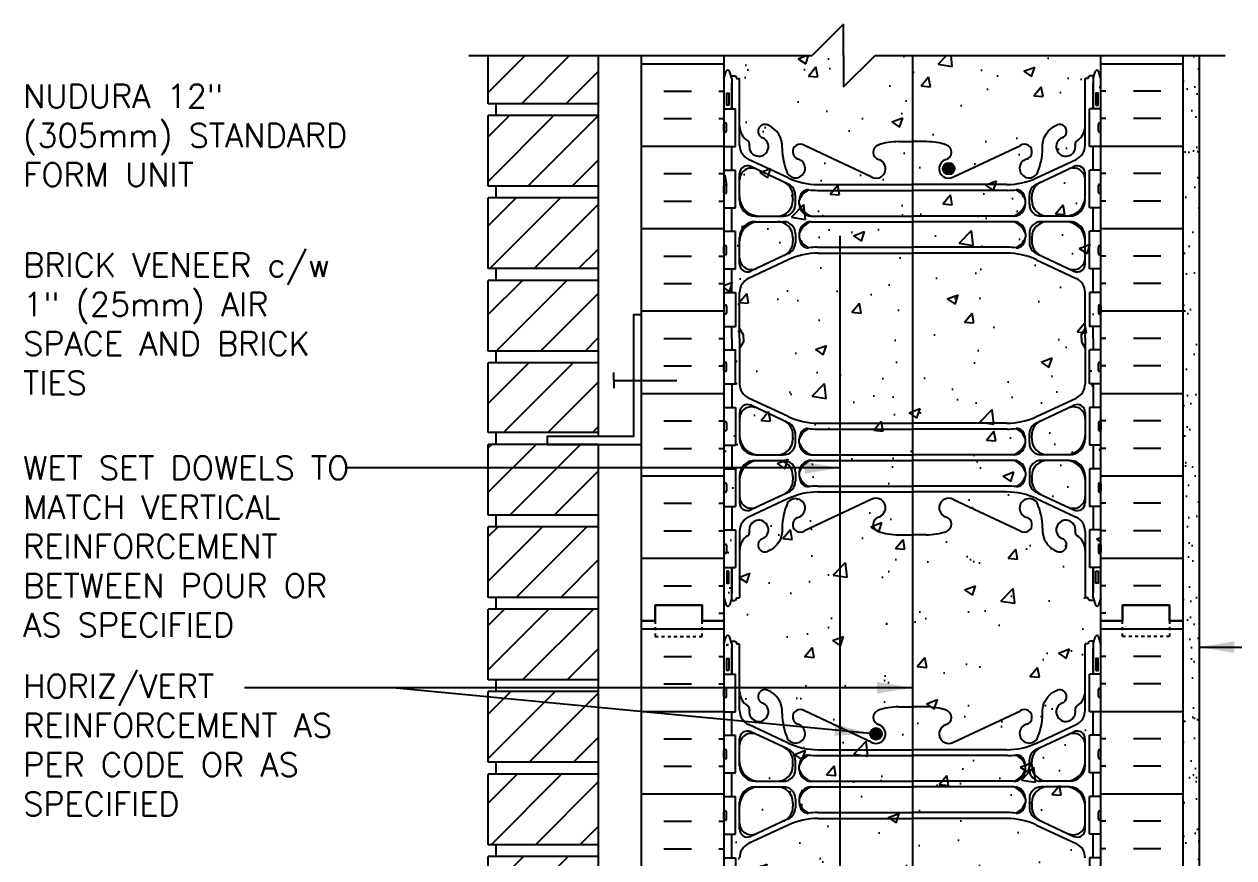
# Model space of a CAD drawing. Header units: inches. Extents: x 142.7 to 205, y -65.8 to 13.3.
# Drawn here: x 143.02 to 181.53, y -17.39 to 9.16 of the extents above; entities that cross this region are included whole.
import ezdxf

# ---------------------------------------------------------------- set-up
doc = ezdxf.new("R2010")
doc.units = ezdxf.units.IN
doc.header["$LTSCALE"] = 0.5
doc.header["$MEASUREMENT"] = 0
doc.linetypes.add('DASHED2', pattern=[0.375, 0.25, -0.125])
for name, color, linetype in [('HATCH', 12, 'Continuous'), ('line25', 2, 'Continuous'), ('LINE3', 3, 'Continuous'), ('LINE50', 5, 'Continuous'), ('LINE9', 9, 'Continuous'), ('TEXT', 4, 'Continuous'), ('Web_Edge', 9, 'Continuous')]:
    doc.layers.add(name, color=color, linetype=linetype)
doc.styles.add('DIM', font='romans.shx', dxfattribs={"width": 0.7})
doc.styles.add('ROMANS', font='romans.shx', dxfattribs={"height": 1.125})
doc.dimstyles.new('ext_12', dxfattribs={"dimscale": 12, "dimtxt": 0.09375, "dimasz": 0.09375, "dimexe": 0.09375, "dimexo": 0.0625, "dimgap": 0.0625, "dimtad": 1, "dimdec": 1, "dimzin": 3, "dimdsep": 46, "dimlunit": 4, "dimtxsty": 'DIM', "dimcen": 0.09, "dimdle": 0.09375, "dimclrt": 4, "dimadec": 0, "dimazin": 0, "dimtfac": 1, "dimtdec": 1, "dimtmove": 2, "dimatfit": 3, "dimfxl": 0, "dimfrac": 2, "dimtolj": 1, "dimtzin": 0, "dimarcsym": 0})

msp = doc.modelspace()

# ---------------------------------------------------------------- hatches: boundary and pattern name
at = {"layer": 'HATCH'}
h = msp.add_hatch(dxfattribs=at)
h.set_pattern_fill('AR-CONC', color=256, scale=0.5, style=0)
edge = h.paths.add_edge_path()
edge.add_line((177.294, -9.842), (177.294, 8.158))
edge.add_line((177.294, 8.158), (170.106, 8.158))
edge.add_line((170.106, 8.158), (169.106, 7.158))
edge.add_line((169.106, 7.158), (169.106, 8.158))
edge.add_line((169.106, 8.158), (169.106, 9.158))
edge.add_line((169.106, 9.158), (168.106, 8.158))
edge.add_line((168.106, 8.158), (165.294, 8.158))
edge.add_line((165.294, 8.158), (165.294, -9.842))
edge.add_line((165.294, -9.842), (165.294, -17.977))
edge.add_spline(control_points=[(165.294, -17.977), (165.419, -18.041), (165.617, -18.142), (165.874, -17.856), (166.226, -18.15), (166.593, -17.878), (166.847, -18.15), (167.106, -17.956), (167.354, -18.167), (167.552, -18.027), (167.735, -18.011), (167.824, -18.135), (167.962, -18.172), (168.065, -18.048), (168.193, -17.998), (168.31, -17.963), (168.372, -17.987), (168.406, -18.029), (168.422, -18.084), (168.493, -18.11), (168.589, -18.134), (168.739, -18.142), (168.862, -18.067), (168.971, -18.059), (169.039, -18.047), (169.121, -18.063), (169.217, -18.109), (169.301, -18.147), (169.393, -18.153), (169.427, -18.063), (169.53, -18.045), (169.597, -17.984), (169.677, -17.992), (169.767, -17.989), (169.871, -17.993), (169.952, -18.031), (170.069, -18.095), (170.234, -18.108), (170.386, -18.041), (170.519, -17.965), (170.656, -17.947), (170.78, -17.941), (170.87, -17.968), (170.922, -18.054), (171.03, -18.121), (171.153, -18.158), (171.251, -18.149), (171.294, -18.145)], knot_values=[0, 0, 0, 0, 0.36882, 0.580962, 0.956064, 1.413946, 1.635694, 1.852394, 2.204033, 2.360582, 2.542219, 2.677797, 2.79395, 2.907785, 3.117226, 3.20968, 3.262351, 3.303115, 3.370216, 3.421138, 3.515057, 3.674522, 3.85319, 3.927977, 3.999794, 4.060692, 4.173001, 4.317056, 4.339836, 4.436406, 4.53825, 4.640095, 4.685656, 4.773056, 4.912503, 4.988734, 5.039656, 5.313971, 5.43662, 5.538465, 5.77077, 5.839112, 5.911139, 6.039898, 6.121993, 6.287819, 6.41534, 6.41534, 6.41534, 6.41534], degree=3, periodic=0)
edge.add_spline(control_points=[(171.294, -18.145), (171.336, -18.149), (171.434, -18.158), (171.558, -18.121), (171.666, -18.054), (171.717, -17.968), (171.807, -17.941), (171.931, -17.947), (172.068, -17.965), (172.201, -18.041), (172.354, -18.108), (172.518, -18.095), (172.636, -18.031), (172.717, -17.993), (172.821, -17.989), (172.91, -17.992), (172.991, -17.984), (173.058, -18.045), (173.161, -18.063), (173.194, -18.153), (173.253, -18.149), (173.277, -18.144), (173.294, -18.139)], knot_values=[4.266465, 4.266465, 4.266465, 4.266465, 4.393986, 4.559812, 4.641907, 4.770665, 4.842693, 4.911035, 5.14334, 5.245184, 5.367834, 5.642148, 5.693071, 5.769302, 5.908749, 5.996148, 6.04171, 6.143555, 6.245399, 6.341968, 6.364749, 6.41534, 6.41534, 6.41534, 6.41534], degree=3, periodic=0)
edge.add_spline(control_points=[(173.294, -18.139), (173.31, -18.144), (173.334, -18.149), (173.393, -18.153), (173.427, -18.063), (173.53, -18.045), (173.597, -17.984), (173.677, -17.992), (173.767, -17.989), (173.871, -17.993), (173.952, -18.031), (174.069, -18.095), (174.234, -18.108), (174.386, -18.041), (174.519, -17.965), (174.656, -17.947), (174.78, -17.941), (174.87, -17.968), (174.922, -18.054), (175.03, -18.121), (175.153, -18.158), (175.251, -18.149), (175.294, -18.145)], knot_values=[4.266465, 4.266465, 4.266465, 4.266465, 4.317056, 4.339836, 4.436406, 4.53825, 4.640095, 4.685656, 4.773056, 4.912503, 4.988734, 5.039656, 5.313971, 5.43662, 5.538465, 5.77077, 5.839112, 5.911139, 6.039898, 6.121993, 6.287819, 6.41534, 6.41534, 6.41534, 6.41534], degree=3, periodic=0)
edge.add_spline(control_points=[(175.294, -18.145), (175.336, -18.149), (175.434, -18.158), (175.558, -18.121), (175.666, -18.054), (175.717, -17.968), (175.807, -17.941), (175.931, -17.947), (176.068, -17.965), (176.201, -18.041), (176.354, -18.108), (176.518, -18.095), (176.636, -18.031), (176.717, -17.993), (176.821, -17.989), (176.91, -17.992), (176.991, -17.984), (177.058, -18.045), (177.161, -18.063), (177.194, -18.153), (177.253, -18.149), (177.277, -18.144), (177.294, -18.139)], knot_values=[4.266465, 4.266465, 4.266465, 4.266465, 4.393986, 4.559812, 4.641907, 4.770665, 4.842693, 4.911035, 5.14334, 5.245184, 5.367834, 5.642148, 5.693071, 5.769302, 5.908749, 5.996148, 6.04171, 6.143555, 6.245399, 6.341968, 6.364749, 6.41534, 6.41534, 6.41534, 6.41534], degree=3, periodic=0)
edge.add_line((177.294, -18.139), (177.294, -9.842))
h = msp.add_hatch(dxfattribs=at)
h.set_pattern_fill('INSUL', color=256, scale=7, style=0)
h.set_pattern_definition([(0, (-2760.868, -406.8515), (0, 2.625), []), (0, (-2760.868, -405.9765), (0, 2.625), [0.875, -0.875]), (0, (-2760.868, -405.1015), (0, 2.625), [0.875, -0.875])])
h.paths.add_polyline_path([(162.669, -9.842), (163.106, -9.842), (163.106, -9.342), (164.606, -9.342), (164.606, -9.842), (165.294, -9.842), (165.294, 8.158), (164.606, 8.158), (164.606, 8.658), (163.106, 8.658), (163.106, 8.158), (162.669, 8.158)])
h = msp.add_hatch(dxfattribs=at)
h.set_pattern_fill('INSUL', color=256, scale=7, style=0)
h.set_pattern_definition([(180, (3103.4552, -406.8515), (0, 2.625), []), (180, (3103.4552, -405.9765), (0, 2.625), [0.875, -0.875]), (180, (3103.4552, -405.1015), (0, 2.625), [0.875, -0.875])])
h.paths.add_polyline_path([(179.919, -9.842), (179.481, -9.842), (179.481, -9.342), (177.981, -9.342), (177.981, -9.842), (177.294, -9.842), (177.294, 8.158), (177.981, 8.158), (177.981, 8.658), (179.481, 8.658), (179.481, 8.158), (179.919, 8.158)])
h = msp.add_hatch(dxfattribs=at)
h.set_pattern_fill('ANSI31', color=256, scale=8, style=0)
h.set_pattern_definition([(45, (151.4923, -58.7168), (-0.707107, 0.707107), [])])
h.paths.add_polyline_path([(161.294, -25.192), (157.794, -25.192), (157.794, -27.442), (161.294, -27.442)])
h.paths.add_polyline_path([(161.294, -22.567), (157.794, -22.567), (157.794, -24.817), (161.294, -24.817)])
h.paths.add_polyline_path([(161.294, -19.972), (157.794, -19.972), (157.794, -22.192), (161.294, -22.192)])
h.paths.add_polyline_path([(161.294, -17.347), (157.794, -17.347), (157.794, -19.597), (161.294, -19.597)])
h.paths.add_polyline_path([(161.294, -14.747), (159.669, -14.747), (159.669, -14.722), (157.794, -14.722), (157.794, -16.972), (161.294, -16.972)])
h.paths.add_polyline_path([(161.294, -12.097), (157.794, -12.097), (157.794, -14.347), (161.294, -14.347)])
h.paths.add_polyline_path([(161.294, -9.472), (157.794, -9.472), (157.794, -11.722), (161.294, -11.722)])
h.paths.add_polyline_path([(161.294, -6.847), (157.794, -6.847), (157.794, -9.097), (161.294, -9.097)])
h.paths.add_polyline_path([(161.294, -4.247), (159.669, -4.247), (159.669, -4.222), (157.794, -4.222), (157.794, -6.472), (161.294, -6.472)])
h.paths.add_polyline_path([(161.294, -1.626), (157.794, -1.626), (157.794, -3.847), (161.294, -3.847)])
h.paths.add_polyline_path([(161.294, 0.999), (157.794, 0.999), (157.794, -1.251), (161.294, -1.251)])
h.paths.add_polyline_path([(161.294, 3.624), (157.794, 3.624), (157.794, 1.374), (161.294, 1.374)])
h.paths.add_polyline_path([(161.294, 6.224), (159.669, 6.224), (159.669, 6.249), (157.794, 6.249), (157.794, 3.999), (161.294, 3.999)])
h.paths.add_polyline_path([(161.294, 8.158), (157.794, 8.158), (157.794, 6.624), (161.294, 6.624)])
h = msp.add_hatch(dxfattribs=at)
h.set_pattern_fill('AR-SAND', color=256, scale=0.5, style=0)
h.set_pattern_definition([(37.5, (157.4923, -58.7168), (-0.031497, 0.963412), [0, -0.76, 0, -0.85, 0, -0.8125]), (7.5, (157.4923, -58.7168), (0.884888, 1.411073), [0, -0.41, 0, -0.685, 0, -0.2625]), (327.5, (156.8773, -58.7168), (1.557071, 0.00283), [0, -0.25, 0, -0.9, 0, -1.175]), (317.5, (156.8773, -58.7168), (1.503063, 0.438838), [0, -0.125, 0, -0.59, 0, -0.675])])
h.paths.add_polyline_path([(180.419, 8.158), (179.919, 8.158), (179.919, -9.842), (179.906, -21.092), (180.419, -21.092)])
h = msp.add_hatch(dxfattribs=at)
h.set_pattern_fill('INSUL', color=256, scale=7, style=0)
h.set_pattern_definition([(0, (-2760.868, -424.8515), (0, 2.625), []), (0, (-2760.868, -423.9765), (0, 2.625), [0.875, -0.875]), (0, (-2760.868, -423.1015), (0, 2.625), [0.875, -0.875])])
h.paths.add_polyline_path([(162.669, -27.842), (163.106, -27.842), (163.106, -27.342), (164.606, -27.342), (164.606, -27.842), (165.294, -27.842), (165.294, -9.842), (164.606, -9.842), (164.606, -9.342), (163.106, -9.342), (163.106, -9.842), (162.669, -9.842)])
h = msp.add_hatch(dxfattribs=at)
h.set_pattern_fill('INSUL', color=256, scale=7, style=0)
h.set_pattern_definition([(180, (3103.4552, -424.8515), (0, 2.625), []), (180, (3103.4552, -423.9765), (0, 2.625), [0.875, -0.875]), (180, (3103.4552, -423.1015), (0, 2.625), [0.875, -0.875])])
h.paths.add_polyline_path([(177.294, -18.967), (179.919, -21.592), (179.919, -9.842), (179.481, -9.842), (179.481, -9.342), (177.981, -9.342), (177.981, -9.842), (177.294, -9.842)])
at = {"layer": 'LINE3'}
for points in [[(172.264, 4.558, 1), (172.639, 4.558, 1)], [(169.948, -13.442, 1), (170.323, -13.442, 1)]]:
    msp.add_hatch(color=256, dxfattribs=at).paths.add_polyline_path(points)

# ---------------------------------------------------------------- linework, layer by layer
at = {"layer": 'line25'}
for p, q in [((157.794, 6.624), (157.794, 8.158)), ((161.294, 8.158), (161.294, -3.972)), ((165.294, 8.158), (165.294, -9.842)), ((177.294, -9.842), (177.294, 8.158)), ((161.294, 6.624), (157.794, 6.624)), ((158.044, 6.249), (158.044, 6.624)), ((157.794, 3.999), (157.794, 6.249)), ((161.294, 6.249), (157.794, 6.249)), ((165.294, 6.463), (165.659, 6.463)), ((165.659, 5.263), (165.659, 6.463)), ((177.294, 6.463), (176.929, 6.463)), ((176.929, 5.263), (176.929, 6.463)), ((165.294, 5.753), (165.294, 5.973)), ((165.294, 5.918), (165.294, 5.918)), ((165.294, 5.808), (165.294, 5.808)), ((165.334, 6.013), (165.334, 6.013)), ((165.374, 5.753), (165.374, 5.973)), ((177.214, 5.753), (177.214, 5.973)), ((177.254, 6.013), (177.254, 6.013)), ((177.294, 5.753), (177.294, 5.973)), ((177.294, 5.918), (177.294, 5.918)), ((177.294, 5.808), (177.294, 5.808)), ((165.334, 5.713), (165.334, 5.713)), ((177.254, 5.713), (177.254, 5.713)), ((165.294, 5.263), (165.659, 5.263)), ((177.294, 5.263), (176.929, 5.263)), ((165.294, 4.513), (165.659, 4.513)), ((165.659, 3.313), (165.659, 4.513)), ((177.294, 4.513), (176.929, 4.513)), ((176.929, 3.313), (176.929, 4.513)), ((161.294, 3.999), (157.794, 3.999)), ((158.044, 3.624), (158.044, 3.999)), ((165.294, 3.803), (165.294, 4.023)), ((165.294, 3.968), (165.294, 3.968)), ((165.294, 3.858), (165.294, 3.858)), ((165.334, 4.063), (165.334, 4.063)), ((165.374, 3.803), (165.374, 4.023)), ((177.214, 3.803), (177.214, 4.023)), ((177.254, 4.063), (177.254, 4.063)), ((177.294, 3.803), (177.294, 4.023)), ((177.294, 3.968), (177.294, 3.968)), ((177.294, 3.858), (177.294, 3.858)), ((161.294, 3.624), (157.794, 3.624)), ((157.794, 1.374), (157.794, 3.624)), ((165.334, 3.763), (165.334, 3.763)), ((177.254, 3.763), (177.254, 3.763)), ((165.294, 3.313), (165.659, 3.313)), ((177.294, 3.313), (176.929, 3.313)), ((165.294, 2.563), (165.659, 2.563)), ((165.659, 1.363), (165.659, 2.563)), ((177.294, 2.563), (176.929, 2.563)), ((176.929, 1.363), (176.929, 2.563)), ((165.294, 1.853), (165.294, 2.073)), ((165.294, 2.018), (165.294, 2.018)), ((165.334, 2.113), (165.334, 2.113)), ((165.374, 1.853), (165.374, 2.073)), ((177.214, 1.853), (177.214, 2.073)), ((177.254, 2.113), (177.254, 2.113)), ((177.294, 1.853), (177.294, 2.073)), ((177.294, 2.018), (177.294, 2.018)), ((165.294, 1.908), (165.294, 1.908)), ((165.334, 1.813), (165.334, 1.813)), ((177.254, 1.813), (177.254, 1.813)), ((177.294, 1.908), (177.294, 1.908)), ((161.294, 1.374), (157.794, 1.374)), ((158.044, 0.999), (158.044, 1.374)), ((165.294, 1.363), (165.659, 1.363)), ((177.294, 1.363), (176.929, 1.363)), ((157.794, -1.251), (157.794, 0.999)), ((161.294, 0.999), (157.794, 0.999)), ((165.294, 0.613), (165.659, 0.613)), ((165.659, 0.613), (165.659, -0.467)), ((177.294, 0.613), (176.929, 0.613)), ((176.929, 0.613), (176.929, -0.467)), ((165.294, 0.183), (165.294, -0.037)), ((165.294, 0.128), (165.294, 0.128)), ((165.294, 0.018), (165.294, 0.018)), ((165.334, 0.223), (165.334, 0.223)), ((165.374, 0.183), (165.374, -0.037)), ((177.214, 0.183), (177.214, -0.037)), ((177.254, 0.223), (177.254, 0.223)), ((177.294, 0.183), (177.294, -0.037)), ((177.294, 0.128), (177.294, 0.128)), ((177.294, 0.018), (177.294, 0.018)), ((165.334, -0.077), (165.334, -0.077)), ((177.254, -0.077), (177.254, -0.077)), ((165.294, -0.467), (165.659, -0.467)), ((177.294, -0.467), (176.929, -0.467)), ((161.294, -1.251), (157.794, -1.251)), ((158.044, -1.626), (158.044, -1.251)), ((165.294, -1.217), (165.659, -1.217)), ((165.659, -2.297), (165.659, -1.217)), ((177.294, -1.217), (176.929, -1.217)), ((176.929, -2.297), (176.929, -1.217)), ((157.794, -3.847), (157.794, -1.626)), ((161.294, -1.626), (157.794, -1.626)), ((165.294, -1.867), (165.294, -1.647)), ((165.294, -1.702), (165.294, -1.702)), ((165.294, -1.812), (165.294, -1.812)), ((165.334, -1.607), (165.334, -1.607)), ((165.334, -1.907), (165.334, -1.907)), ((165.374, -1.867), (165.374, -1.647)), ((177.214, -1.867), (177.214, -1.647)), ((177.254, -1.607), (177.254, -1.607)), ((177.254, -1.907), (177.254, -1.907)), ((177.294, -1.867), (177.294, -1.647)), ((177.294, -1.702), (177.294, -1.702)), ((177.294, -1.812), (177.294, -1.812)), ((165.294, -2.297), (165.659, -2.297)), ((177.294, -2.297), (176.929, -2.297)), ((165.294, -3.047), (165.659, -3.047)), ((165.659, -3.047), (165.659, -4.247)), ((177.294, -3.047), (176.929, -3.047)), ((176.929, -3.047), (176.929, -4.247)), ((161.294, -3.847), (157.794, -3.847)), ((158.044, -4.222), (158.044, -3.847)), ((165.294, -3.537), (165.294, -3.757)), ((165.294, -3.592), (165.294, -3.592)), ((165.294, -3.702), (165.294, -3.702)), ((165.334, -3.497), (165.334, -3.497)), ((165.334, -3.797), (165.334, -3.797)), ((165.374, -3.537), (165.374, -3.757)), ((177.214, -3.537), (177.214, -3.757)), ((177.254, -3.497), (177.254, -3.497)), ((177.254, -3.797), (177.254, -3.797)), ((177.294, -3.537), (177.294, -3.757)), ((177.294, -3.592), (177.294, -3.592)), ((177.294, -3.702), (177.294, -3.702)), ((157.794, -6.472), (157.794, -4.222)), ((161.294, -4.222), (157.794, -4.222)), ((161.294, -4.222), (161.294, -27.817)), ((165.294, -4.247), (165.659, -4.247)), ((177.294, -4.247), (176.929, -4.247)), ((165.294, -4.997), (165.659, -4.997)), ((165.659, -4.997), (165.659, -6.197)), ((177.294, -4.997), (176.929, -4.997)), ((176.929, -4.997), (176.929, -6.197)), ((165.294, -5.487), (165.294, -5.707)), ((165.294, -5.542), (165.294, -5.542)), ((165.294, -5.652), (165.294, -5.652)), ((165.334, -5.747), (165.334, -5.747)), ((165.374, -5.487), (165.374, -5.707)), ((177.214, -5.487), (177.214, -5.707)), ((177.254, -5.747), (177.254, -5.747)), ((177.294, -5.487), (177.294, -5.707)), ((177.294, -5.542), (177.294, -5.542)), ((177.294, -5.652), (177.294, -5.652)), ((161.294, -6.472), (157.794, -6.472)), ((158.044, -6.847), (158.044, -6.472)), ((165.294, -6.197), (165.659, -6.197)), ((177.294, -6.197), (176.929, -6.197)), ((157.794, -9.097), (157.794, -6.847)), ((161.294, -6.847), (157.794, -6.847)), ((165.294, -6.947), (165.659, -6.947)), ((165.659, -6.947), (165.659, -8.147)), ((177.294, -6.947), (176.929, -6.947)), ((176.929, -6.947), (176.929, -8.147)), ((165.294, -7.437), (165.294, -7.657)), ((165.294, -7.492), (165.294, -7.492)), ((165.294, -7.602), (165.294, -7.602)), ((165.334, -7.397), (165.334, -7.397)), ((165.334, -7.697), (165.334, -7.697)), ((165.374, -7.437), (165.374, -7.657)), ((177.214, -7.437), (177.214, -7.657)), ((177.254, -7.397), (177.254, -7.397)), ((177.254, -7.697), (177.254, -7.697)), ((177.294, -7.437), (177.294, -7.657)), ((177.294, -7.492), (177.294, -7.492)), ((177.294, -7.602), (177.294, -7.602)), ((165.294, -8.147), (165.659, -8.147)), ((177.294, -8.147), (176.929, -8.147)), ((161.294, -9.097), (157.794, -9.097)), ((158.044, -9.472), (158.044, -9.097)), ((161.294, -9.472), (157.794, -9.472)), ((157.794, -11.722), (157.794, -9.472)), ((165.294, -9.842), (165.294, -27.842)), ((177.294, -18.967), (177.294, -9.842)), ((165.294, -11.537), (165.659, -11.537)), ((165.659, -12.737), (165.659, -11.537)), ((177.294, -11.537), (176.929, -11.537)), ((176.929, -12.737), (176.929, -11.537)), ((161.294, -11.722), (157.794, -11.722)), ((158.044, -12.097), (158.044, -11.722)), ((161.294, -12.097), (157.794, -12.097)), ((157.794, -14.347), (157.794, -12.097)), ((165.294, -12.247), (165.294, -12.027)), ((165.294, -12.082), (165.294, -12.082)), ((165.294, -12.192), (165.294, -12.192)), ((165.334, -11.987), (165.334, -11.987)), ((165.334, -12.287), (165.334, -12.287)), ((165.374, -12.247), (165.374, -12.027)), ((177.214, -12.247), (177.214, -12.027)), ((177.254, -11.987), (177.254, -11.987)), ((177.254, -12.287), (177.254, -12.287)), ((177.294, -12.247), (177.294, -12.027)), ((177.294, -12.082), (177.294, -12.082)), ((177.294, -12.192), (177.294, -12.192)), ((165.294, -12.737), (165.659, -12.737)), ((177.294, -12.737), (176.929, -12.737)), ((165.294, -13.487), (165.659, -13.487)), ((165.659, -14.687), (165.659, -13.487)), ((177.294, -13.487), (176.929, -13.487)), ((176.929, -14.687), (176.929, -13.487)), ((165.294, -14.197), (165.294, -13.977)), ((165.294, -14.032), (165.294, -14.032)), ((165.294, -14.142), (165.294, -14.142)), ((165.334, -13.937), (165.334, -13.937)), ((165.334, -14.237), (165.334, -14.237)), ((165.374, -14.197), (165.374, -13.977)), ((177.214, -14.197), (177.214, -13.977)), ((177.254, -13.937), (177.254, -13.937)), ((177.254, -14.237), (177.254, -14.237)), ((177.294, -14.197), (177.294, -13.977)), ((177.294, -14.032), (177.294, -14.032)), ((177.294, -14.142), (177.294, -14.142)), ((161.294, -14.347), (157.794, -14.347)), ((158.044, -14.722), (158.044, -14.347)), ((161.294, -14.722), (157.794, -14.722)), ((157.794, -16.972), (157.794, -14.722)), ((165.294, -14.687), (165.659, -14.687)), ((177.294, -14.687), (176.929, -14.687)), ((165.294, -15.437), (165.659, -15.437)), ((165.659, -16.637), (165.659, -15.437)), ((177.294, -15.437), (176.929, -15.437)), ((176.929, -16.637), (176.929, -15.437)), ((165.294, -16.147), (165.294, -15.927)), ((165.294, -15.982), (165.294, -15.982)), ((165.294, -16.092), (165.294, -16.092)), ((165.334, -15.887), (165.334, -15.887)), ((165.374, -16.147), (165.374, -15.927)), ((177.214, -16.147), (177.214, -15.927)), ((177.254, -15.887), (177.254, -15.887)), ((177.294, -16.147), (177.294, -15.927)), ((177.294, -15.982), (177.294, -15.982)), ((177.294, -16.092), (177.294, -16.092)), ((165.334, -16.187), (165.334, -16.187)), ((177.254, -16.187), (177.254, -16.187)), ((165.294, -16.637), (165.659, -16.637)), ((177.294, -16.637), (176.929, -16.637)), ((161.294, -16.972), (157.794, -16.972)), ((158.044, -17.347), (158.044, -16.972)), ((161.294, -17.347), (157.794, -17.347)), ((157.794, -19.597), (157.794, -17.347)), ((165.294, -17.387), (165.659, -17.387)), ((165.659, -17.387), (165.659, -18.467)), ((177.294, -17.387), (176.929, -17.387)), ((176.929, -17.387), (176.929, -18.467))]:
    msp.add_line(p, q, dxfattribs=at)
for centre, start, end in [((165.334, 5.973), 90, 180), ((165.334, 5.973), 360, 90), ((177.254, 5.973), 90, 180), ((177.254, 5.973), 0, 90), ((165.334, 5.753), 180, 270), ((165.334, 5.753), 270, 0), ((177.254, 5.753), 180, 270), ((177.254, 5.753), 270, 0), ((165.334, 4.023), 90, 180), ((165.334, 4.023), 360, 90), ((177.254, 4.023), 90, 180), ((177.254, 4.023), 0, 90), ((165.334, 3.803), 180, 270), ((165.334, 3.803), 270, 0), ((177.254, 3.803), 180, 270), ((177.254, 3.803), 270, 0), ((165.334, 2.073), 90, 180), ((165.334, 2.073), 360, 90), ((177.254, 2.073), 90, 180), ((177.254, 2.073), 0, 90), ((165.334, 1.853), 180, 270), ((165.334, 1.853), 270, 0), ((177.254, 1.853), 180, 270), ((177.254, 1.853), 270, 0), ((165.334, 0.183), 90, 180), ((165.334, 0.183), 0, 90), ((177.254, 0.183), 90, 180), ((177.254, 0.183), 360, 90), ((165.334, -0.037), 180, 270), ((165.334, -0.037), 270, 0), ((177.254, -0.037), 180, 270), ((177.254, -0.037), 270, 0), ((165.334, -1.647), 90, 180), ((165.334, -1.867), 180, 270), ((165.334, -1.647), 360, 90), ((165.334, -1.867), 270, 0), ((177.254, -1.647), 90, 180), ((177.254, -1.867), 180, 270), ((177.254, -1.647), 0, 90), ((177.254, -1.867), 270, 0), ((165.334, -3.537), 90, 180), ((165.334, -3.757), 180, 270), ((165.334, -3.537), 0, 90), ((165.334, -3.757), 270, 0), ((177.254, -3.537), 90, 180), ((177.254, -3.757), 180, 270), ((177.254, -3.537), 360, 90), ((177.254, -3.757), 270, 0), ((165.334, -5.487), 90, 180), ((165.334, -5.707), 180, 270), ((165.334, -5.487), 0, 90), ((165.334, -5.707), 270, 0), ((177.254, -5.487), 90, 180), ((177.254, -5.707), 180, 270), ((177.254, -5.487), 360, 90), ((177.254, -5.707), 270, 0), ((165.334, -7.437), 90, 180), ((165.334, -7.657), 180, 270), ((165.334, -7.437), 0, 90), ((165.334, -7.657), 270, 0), ((177.254, -7.437), 90, 180), ((177.254, -7.657), 180, 270), ((177.254, -7.437), 360, 90), ((177.254, -7.657), 270, 0), ((165.334, -12.027), 90, 180), ((165.334, -12.247), 180, 270), ((165.334, -12.027), 360, 90), ((165.334, -12.247), 270, 0), ((177.254, -12.027), 90, 180), ((177.254, -12.247), 180, 270), ((177.254, -12.027), 0, 90), ((177.254, -12.247), 270, 0), ((165.334, -13.977), 90, 180), ((165.334, -14.197), 180, 270), ((165.334, -13.977), 360, 90), ((165.334, -14.197), 270, 0), ((177.254, -13.977), 90, 180), ((177.254, -14.197), 180, 270), ((177.254, -13.977), 0, 90), ((177.254, -14.197), 270, 0), ((165.334, -15.927), 90, 180), ((165.334, -16.147), 180, 270), ((165.334, -15.927), 360, 90), ((165.334, -16.147), 270, 0), ((177.254, -15.927), 90, 180), ((177.254, -16.147), 180, 270), ((177.254, -15.927), 0, 90), ((177.254, -16.147), 270, 0)]:
    msp.add_arc(centre, 0.04, start, end, dxfattribs=at)
at = {"layer": 'LINE3'}
for p, q in [((171.294, 8.146), (171.294, -17.934)), ((168.993, -17.991), (168.993, 2.417))]:
    msp.add_line(p, q, dxfattribs=at)
for centre in [(172.451, 4.558), (170.136, -13.442)]:
    msp.add_circle(centre, 0.188, dxfattribs=at)
at = {"layer": 'LINE50'}
for p, q in [((162.669, -9.842), (162.669, 8.158)), ((179.919, -9.842), (179.919, 8.158)), ((162.669, -27.842), (162.669, -9.842)), ((179.919, -21.592), (179.919, -9.842))]:
    msp.add_line(p, q, dxfattribs=at)
for points in [[(162.669, -9.842), (163.106, -9.842), (163.106, -9.342), (164.606, -9.342), (164.606, -9.842), (165.294, -9.842)], [(165.294, -9.842), (164.606, -9.842), (164.606, -9.342), (163.106, -9.342), (163.106, -9.842), (162.669, -9.842)], [(179.919, -9.842), (179.481, -9.842), (179.481, -9.342), (177.981, -9.342), (177.981, -9.842), (177.294, -9.842)], [(177.294, -9.842), (177.981, -9.842), (177.981, -9.342), (179.481, -9.342), (179.481, -9.842), (179.919, -9.842)]]:
    msp.add_lwpolyline(points, dxfattribs=at)
at = {"layer": 'LINE9'}
for p, q in [((169.106, 9.158), (168.106, 8.158)), ((169.106, 8.158), (169.106, 9.158)), ((157.174, 8.158), (168.106, 8.158)), ((169.106, 7.158), (170.106, 8.158)), ((169.106, 8.158), (169.106, 7.158)), ((170.106, 8.158), (181.246, 8.158)), ((180.419, 8.158), (180.419, -21.092)), ((161.794, -2.184), (161.794, -1.934)), ((161.794, -2.184), (163.794, -2.184)), ((161.794, -2.184), (161.794, -2.434))]:
    msp.add_line(p, q, dxfattribs=at)
msp.add_lwpolyline([(162.669, -0.097), (162.419, -0.097), (162.419, -3.972), (159.669, -3.972), (159.669, -4.222), (162.669, -4.222)], close=True, dxfattribs=at)
at = {"layer": 'LINE9', "linetype": 'DASHED2', "ltscale": 0.15}
for points in [[(163.106, -9.842), (163.106, -9.842), (163.106, -10.342), (164.606, -10.342), (164.606, -9.842), (164.606, -9.842)], [(179.481, -9.842), (179.481, -9.842), (179.481, -10.342), (177.981, -10.342), (177.981, -9.842), (177.981, -9.842)]]:
    msp.add_lwpolyline(points, dxfattribs=at)
at = {"layer": 'TEXT'}
for points in [[(164.328, 6.86, 0, 0.36, 0), (163.248, 6.86, 0, 0, 0), (149.951, 6.86, 0, 0, 0)], [(157.844, 1.456, 0, 0.36, 0), (156.764, 1.456, 0, 0, 0), (154.423, 1.456, 0, 0, 0)]]:
    msp.add_lwpolyline(points, format="xyseb", dxfattribs=at)
at = {"layer": 'Web_Edge'}
for p, q in [((165.294, 7.429), (165.369, 7.659)), ((165.544, 7.429), (165.469, 7.659)), ((165.518, 7.509), (165.644, 7.509)), ((165.544, 7.429), (165.544, 6.463)), ((165.694, 7.459), (165.694, 7.429)), ((165.694, 7.459), (165.694, 7.459)), ((165.694, 7.429), (165.794, 7.429)), ((165.794, 5.307), (165.794, 7.429)), ((176.794, 5.307), (176.794, 7.429)), ((176.894, 7.429), (176.794, 7.429)), ((176.894, 7.459), (176.894, 7.459)), ((176.894, 7.459), (176.894, 7.429)), ((177.07, 7.509), (176.944, 7.509)), ((177.044, 7.429), (177.119, 7.659)), ((177.044, 7.429), (177.044, 6.463)), ((177.294, 7.429), (177.219, 7.659)), ((170.854, 5.418), (171.294, 5.418)), ((171.733, 5.418), (171.294, 5.418)), ((169.983, 4.294), (167.856, 5.294)), ((172.604, 4.294), (174.731, 5.294)), ((167.34, 4.266), (166.082, 4.854)), ((167.316, 4.078), (166.15, 4.624)), ((175.247, 4.266), (176.506, 4.854)), ((175.271, 4.078), (176.438, 4.624)), ((165.794, 3.549), (165.794, 4.398)), ((176.794, 3.549), (176.794, 4.398)), ((168.27, 3.866), (171.294, 3.866)), ((168.294, 4.053), (171.294, 4.053)), ((174.294, 4.053), (171.294, 4.053)), ((174.318, 3.866), (171.294, 3.866)), ((167.494, 3.573), (167.494, 3.677)), ((167.494, 3.573), (167.494, 3.549)), ((167.569, 3.424), (167.569, 3.721)), ((167.694, 3.424), (167.694, 3.55)), ((174.894, 3.424), (174.894, 3.55)), ((175.019, 3.424), (175.019, 3.721)), ((175.094, 3.573), (175.094, 3.677)), ((175.094, 3.573), (175.094, 3.549)), ((166.294, 3.049), (167.194, 3.049)), ((166.294, 2.869), (167.194, 2.869)), ((168.069, 3.049), (171.294, 3.049)), ((168.069, 2.869), (171.294, 2.869)), ((174.519, 3.049), (171.294, 3.049)), ((174.519, 2.869), (171.294, 2.869)), ((176.294, 3.049), (175.394, 3.049)), ((176.294, 2.869), (175.394, 2.869)), ((165.794, 1.521), (165.794, 2.369)), ((167.494, 2.346), (167.494, 2.369)), ((167.494, 2.346), (167.494, 2.242)), ((167.569, 2.494), (167.569, 2.197)), ((167.694, 2.494), (167.694, 2.381)), ((167.694, 2.494), (167.694, 2.369)), ((174.894, 2.494), (174.894, 2.369)), ((174.894, 2.494), (174.894, 2.381)), ((175.019, 2.494), (175.019, 2.197)), ((175.094, 2.346), (175.094, 2.369)), ((175.094, 2.346), (175.094, 2.242)), ((176.794, 1.521), (176.794, 2.369)), ((168.27, 2.053), (171.294, 2.053)), ((174.317, 2.053), (171.294, 2.053)), ((167.34, 1.653), (166.082, 1.064)), ((167.317, 1.841), (166.15, 1.295)), ((168.294, 1.865), (171.294, 1.865)), ((174.294, 1.865), (171.294, 1.865)), ((175.247, 1.653), (176.506, 1.064)), ((175.271, 1.841), (176.438, 1.295)), ((165.794, -0.842), (165.794, 0.611)), ((176.794, -0.842), (176.794, 0.611)), ((165.914, -0.73), (165.794, -0.53)), ((165.914, -0.73), (165.794, -0.53)), ((165.914, -0.842), (165.914, -0.73)), ((165.914, -0.842), (165.914, -0.73)), ((176.674, -0.73), (176.794, -0.53)), ((176.674, -0.73), (176.794, -0.53)), ((176.674, -0.842), (176.674, -0.73)), ((176.674, -0.842), (176.674, -0.73)), ((165.794, -0.842), (165.794, -2.295)), ((165.914, -0.954), (165.794, -1.154)), ((165.914, -0.954), (165.794, -1.154)), ((165.914, -0.842), (165.914, -0.954)), ((165.914, -0.842), (165.914, -0.954)), ((176.674, -0.842), (176.674, -0.954)), ((176.674, -0.842), (176.674, -0.954)), ((176.674, -0.954), (176.794, -1.154)), ((176.674, -0.954), (176.794, -1.154)), ((176.794, -0.842), (176.794, -2.295)), ((167.34, -3.337), (166.082, -2.748)), ((167.317, -3.525), (166.15, -2.979)), ((175.247, -3.337), (176.506, -2.748)), ((175.271, -3.525), (176.438, -2.979)), ((165.794, -3.205), (165.794, -4.053)), ((176.794, -3.205), (176.794, -4.053)), ((168.27, -3.737), (171.294, -3.737)), ((168.294, -3.549), (171.294, -3.549)), ((174.294, -3.549), (171.294, -3.549)), ((174.318, -3.737), (171.294, -3.737)), ((167.494, -4.03), (167.494, -3.926)), ((167.494, -4.03), (167.494, -4.053)), ((167.569, -4.178), (167.569, -3.881)), ((167.694, -4.179), (167.694, -4.053)), ((174.894, -4.179), (174.894, -4.053)), ((175.019, -4.178), (175.019, -3.881)), ((175.094, -4.03), (175.094, -3.926)), ((175.094, -4.03), (175.094, -4.053)), ((166.294, -4.553), (167.194, -4.553)), ((168.069, -4.554), (171.294, -4.554)), ((174.519, -4.554), (171.294, -4.554)), ((176.294, -4.553), (175.394, -4.553)), ((166.294, -4.733), (167.194, -4.733)), ((168.069, -4.734), (171.294, -4.734)), ((174.519, -4.734), (171.294, -4.734)), ((176.294, -4.733), (175.394, -4.733)), ((165.794, -5.233), (165.794, -6.082)), ((167.494, -5.257), (167.494, -5.233)), ((167.494, -5.257), (167.494, -5.361)), ((167.569, -5.108), (167.569, -5.405)), ((167.694, -5.109), (167.694, -5.234)), ((167.694, -5.109), (167.694, -5.222)), ((174.894, -5.109), (174.894, -5.222)), ((174.894, -5.109), (174.894, -5.234)), ((175.019, -5.108), (175.019, -5.405)), ((175.094, -5.257), (175.094, -5.233)), ((175.094, -5.257), (175.094, -5.361)), ((176.794, -5.233), (176.794, -6.082)), ((167.316, -5.762), (166.15, -6.308)), ((168.27, -5.55), (171.294, -5.55)), ((168.294, -5.737), (171.294, -5.737)), ((174.317, -5.55), (171.294, -5.55)), ((174.294, -5.737), (171.294, -5.737)), ((175.271, -5.762), (176.438, -6.308)), ((167.34, -5.95), (166.082, -6.538)), ((169.983, -5.978), (167.856, -6.978)), ((172.604, -5.978), (174.731, -6.978)), ((175.247, -5.95), (176.506, -6.538)), ((165.794, -6.991), (165.794, -9.113)), ((170.854, -7.102), (171.294, -7.102)), ((171.733, -7.102), (171.294, -7.102)), ((176.794, -6.991), (176.794, -9.113)), ((165.544, -9.113), (165.544, -8.147)), ((177.044, -9.113), (177.044, -8.147)), ((165.294, -9.113), (165.369, -9.343)), ((165.544, -9.113), (165.469, -9.343)), ((165.518, -9.193), (165.644, -9.193)), ((165.694, -9.113), (165.794, -9.113)), ((165.694, -9.143), (165.694, -9.113)), ((165.694, -9.143), (165.694, -9.143)), ((176.894, -9.113), (176.794, -9.113)), ((176.894, -9.143), (176.894, -9.113)), ((176.894, -9.143), (176.894, -9.143)), ((177.07, -9.193), (176.944, -9.193)), ((177.044, -9.113), (177.119, -9.343)), ((177.294, -9.113), (177.219, -9.343)), ((165.294, -10.571), (165.369, -10.341)), ((165.544, -10.571), (165.469, -10.341)), ((177.044, -10.571), (177.119, -10.341)), ((177.294, -10.571), (177.219, -10.341)), ((165.518, -10.491), (165.644, -10.491)), ((165.544, -10.571), (165.544, -11.537)), ((165.694, -10.541), (165.694, -10.571)), ((165.694, -10.541), (165.694, -10.541)), ((165.694, -10.571), (165.794, -10.571)), ((165.794, -12.693), (165.794, -10.571)), ((176.794, -12.693), (176.794, -10.571)), ((176.894, -10.571), (176.794, -10.571)), ((176.894, -10.541), (176.894, -10.541)), ((176.894, -10.541), (176.894, -10.571)), ((177.07, -10.491), (176.944, -10.491)), ((177.044, -10.571), (177.044, -11.537)), ((170.854, -12.582), (171.294, -12.582)), ((171.733, -12.582), (171.294, -12.582)), ((169.983, -13.706), (167.856, -12.706)), ((172.604, -13.706), (174.731, -12.706)), ((167.34, -13.734), (166.082, -13.146)), ((167.316, -13.922), (166.15, -13.376)), ((175.247, -13.734), (176.506, -13.146)), ((175.271, -13.922), (176.438, -13.376)), ((165.794, -14.451), (165.794, -13.602)), ((176.794, -14.451), (176.794, -13.602)), ((168.27, -14.134), (171.294, -14.134)), ((168.294, -13.947), (171.294, -13.947)), ((174.294, -13.947), (171.294, -13.947)), ((174.318, -14.134), (171.294, -14.134)), ((167.494, -14.427), (167.494, -14.323)), ((167.494, -14.427), (167.494, -14.451)), ((167.569, -14.576), (167.569, -14.279)), ((167.694, -14.576), (167.694, -14.45)), ((174.894, -14.576), (174.894, -14.45)), ((175.019, -14.576), (175.019, -14.279)), ((175.094, -14.427), (175.094, -14.323)), ((175.094, -14.427), (175.094, -14.451)), ((166.294, -14.951), (167.194, -14.951)), ((168.069, -14.951), (171.294, -14.951)), ((174.519, -14.951), (171.294, -14.951)), ((176.294, -14.951), (175.394, -14.951)), ((166.294, -15.131), (167.194, -15.131)), ((168.069, -15.131), (171.294, -15.131)), ((174.519, -15.131), (171.294, -15.131)), ((176.294, -15.131), (175.394, -15.131)), ((165.794, -16.479), (165.794, -15.631)), ((167.494, -15.654), (167.494, -15.631)), ((167.494, -15.654), (167.494, -15.758)), ((167.569, -15.506), (167.569, -15.803)), ((167.694, -15.506), (167.694, -15.619)), ((167.694, -15.506), (167.694, -15.631)), ((174.894, -15.506), (174.894, -15.631)), ((174.894, -15.506), (174.894, -15.619)), ((175.019, -15.506), (175.019, -15.803)), ((175.094, -15.654), (175.094, -15.631)), ((175.094, -15.654), (175.094, -15.758)), ((176.794, -16.479), (176.794, -15.631)), ((167.317, -16.159), (166.15, -16.705)), ((168.27, -15.947), (171.294, -15.947)), ((168.294, -16.135), (171.294, -16.135)), ((174.317, -15.947), (171.294, -15.947)), ((174.294, -16.135), (171.294, -16.135)), ((175.271, -16.159), (176.438, -16.705)), ((167.34, -16.347), (166.082, -16.936)), ((175.247, -16.347), (176.506, -16.936))]:
    msp.add_line(p, q, dxfattribs=at)
for points in [[(165.454, 6.579), (165.384, 6.579), (165.384, 6.959), (165.454, 6.959)], [(177.134, 6.579), (177.204, 6.579), (177.204, 6.959), (177.134, 6.959)], [(165.454, -8.263), (165.384, -8.263), (165.384, -8.643), (165.454, -8.643)], [(177.134, -8.263), (177.204, -8.263), (177.204, -8.643), (177.134, -8.643)], [(165.454, -11.421), (165.384, -11.421), (165.384, -11.041), (165.454, -11.041)], [(177.134, -11.421), (177.204, -11.421), (177.204, -11.041), (177.134, -11.041)]]:
    msp.add_lwpolyline(points, close=True, dxfattribs=at)
for points in [[(165.544, 6.463), (165.544, 7.279)], [(177.044, 6.463), (177.044, 7.279)], [(165.544, 4.513), (165.544, 5.263)], [(177.044, 4.513), (177.044, 5.263)], [(165.544, 2.563), (165.544, 3.313)], [(177.044, 2.563), (177.044, 3.313)], [(165.544, 0.613), (165.544, 1.363)], [(177.044, 0.613), (177.044, 1.363)], [(165.544, -0.842), (165.544, -0.467)], [(177.044, -0.842), (177.044, -0.467)], [(165.544, -0.842), (165.544, -1.217)], [(177.044, -0.842), (177.044, -1.217)], [(165.544, -2.297), (165.544, -3.047)], [(177.044, -2.297), (177.044, -3.047)], [(165.544, -4.247), (165.544, -4.997)], [(177.044, -4.247), (177.044, -4.997)], [(165.544, -6.197), (165.544, -6.947)], [(177.044, -6.197), (177.044, -6.947)], [(165.544, -8.147), (165.544, -8.963)], [(177.044, -8.147), (177.044, -8.963)], [(165.544, -11.537), (165.544, -10.721)], [(177.044, -11.537), (177.044, -10.721)], [(165.544, -13.487), (165.544, -12.737)], [(177.044, -13.487), (177.044, -12.737)], [(165.544, -15.437), (165.544, -14.687)], [(177.044, -15.437), (177.044, -14.687)], [(165.544, -17.387), (165.544, -16.637)], [(177.044, -17.387), (177.044, -16.637)]]:
    msp.add_lwpolyline(points, dxfattribs=at)
for points in [[(167.152, 5.208, 0.325312), (166.685, 5.95)], [(175.435, 5.208, -0.325312), (175.902, 5.95)], [(167.152, -6.892, -0.325312), (166.685, -7.634)], [(175.435, -6.892, 0.325312), (175.902, -7.634)], [(167.152, -12.792, 0.325312), (166.685, -12.05)], [(175.435, -12.792, -0.325312), (175.902, -12.05)]]:
    msp.add_lwpolyline(points, format="xyb", dxfattribs=at)
for centre, radius, start, end in [((165.419, 7.633), 0.0567, 28.0725, 151.9275), ((165.644, 7.459), 0.05, 0, 90), ((176.944, 7.459), 0.05, 90, 180), ((177.169, 7.633), 0.0567, 28.0725, 151.9275), ((166.344, 5.914), 0.55, 180, 238.0732), ((166.604, 5.746), 0.22, 68.1963, 248.1963), ((175.984, 5.746), 0.22, 291.8037, 111.8037), ((176.244, 5.914), 0.55, 301.9268, 0), ((165.987, 5.341), 0.125, 348.9056, 58.0732), ((166.409, 5.258), 0.305, 168.9056, 68.1963), ((170.854, 3.418), 2, 90, 108.923), ((171.733, 3.418), 2, 71.077, 90), ((176.179, 5.258), 0.305, 111.8037, 11.0944), ((176.601, 5.341), 0.125, 121.9268, 191.0944), ((166.294, 5.307), 0.5, 180, 244.9204), ((169.152, 5.208), 2, 180.0146, 203.9638), ((167.723, 5.094), 0.24, 56.25, 254.2747), ((170.284, 5.083), 0.24, 108.923, 254.2747), ((172.304, 5.083), 0.24, 285.7253, 71.077), ((174.864, 5.094), 0.24, 285.7253, 123.75), ((173.435, 5.208), 2, 336.0362, 359.9854), ((176.294, 5.307), 0.5, 295.0796, 0), ((166.044, 4.398), 0.25, 64.9204, 180), ((167.575, 4.57), 0.305, 214.6703, 74.2747), ((170.136, 4.558), 0.305, 240, 74.2747), ((172.451, 4.558), 0.305, 105.7253, 300), ((175.012, 4.57), 0.305, 105.7253, 325.3297), ((176.544, 4.398), 0.25, 0, 115.0796), ((166.169, 4.201), 0.375, 64.9204, 180), ((168.294, 6.303), 2.25, 244.9204, 270), ((174.294, 6.303), 2.25, 270, 295.0796), ((176.419, 4.201), 0.375, 0, 115.0796), ((166.994, 3.677), 0.5, 0, 64.9204), ((168.27, 6.116), 2.25, 244.9204, 245.9476), ((167.192, 3.721), 0.376, 0.0514, 64.8081), ((168.277, 3.327), 0.624, 117.0966, 159.0881), ((167.976, 3.634), 0.25, 86.1209, 138.3704), ((168.27, 6.116), 2.25, 262.9228, 270), ((174.318, 6.116), 2.25, 270, 277.0772), ((174.612, 3.634), 0.25, 41.6296, 93.8791), ((174.311, 3.327), 0.624, 20.9119, 62.9034), ((175.395, 3.721), 0.376, 115.1919, 179.9486), ((175.594, 3.677), 0.5, 115.0796, 180), ((174.318, 6.116), 2.25, 294.0524, 295.0796), ((166.419, 3.674), 0.625, 180, 270), ((166.294, 3.549), 0.5, 180, 270), ((166.994, 3.549), 0.5, 270, 0), ((168.07, 3.55), 0.376, 138.3704, 179.9486), ((174.517, 3.55), 0.376, 0.0514, 41.6296), ((175.594, 3.549), 0.5, 180, 270), ((176.169, 3.674), 0.625, 270, 0), ((176.294, 3.549), 0.5, 270, 0), ((167.194, 3.424), 0.375, 270, 0), ((168.275, 3.631), 0.617, 199.5682, 250.4318), ((168.069, 3.424), 0.375, 180, 270), ((174.519, 3.424), 0.375, 270, 0), ((174.312, 3.631), 0.617, 289.5682, 340.4318), ((175.394, 3.424), 0.375, 180, 270), ((166.419, 2.244), 0.625, 90, 180), ((166.294, 2.369), 0.5, 90, 180), ((166.994, 2.369), 0.5, 0, 90), ((167.194, 2.494), 0.375, 360, 90), ((168.275, 2.288), 0.617, 109.6458, 160.4318), ((168.069, 2.494), 0.375, 90, 180), ((174.519, 2.494), 0.375, 360, 90), ((174.312, 2.288), 0.617, 19.5682, 70.3542), ((175.394, 2.494), 0.375, 90, 180), ((175.594, 2.369), 0.5, 90, 180), ((176.169, 2.244), 0.625, 360, 90), ((176.294, 2.369), 0.5, 0, 90), ((168.277, 2.591), 0.624, 200.9119, 242.8949), ((168.07, 2.369), 0.376, 180.0491, 221.6135), ((174.311, 2.591), 0.624, 297.1051, 339.0881), ((174.518, 2.369), 0.376, 318.3865, 359.9509), ((166.994, 2.242), 0.5, 295.0796, 360), ((167.193, 2.198), 0.376, 295.187, 359.9509), ((167.975, 2.285), 0.25, 221.6135, 273.8988), ((168.27, -0.197), 2.25, 90, 97.097), ((174.317, -0.197), 2.25, 82.903, 90), ((174.612, 2.285), 0.25, 266.1012, 318.3865), ((175.395, 2.198), 0.376, 180.0491, 244.813), ((175.594, 2.242), 0.5, 180, 244.9204), ((166.169, 1.718), 0.375, 180, 295.0796), ((168.27, -0.197), 2.25, 114.0752, 115.0796), ((168.294, -0.385), 2.25, 90, 115.0796), ((174.294, -0.385), 2.25, 64.9204, 90), ((174.317, -0.197), 2.25, 64.9204, 65.9248), ((176.419, 1.718), 0.375, 244.9204, 360), ((166.044, 1.521), 0.25, 180, 295.0796), ((176.544, 1.521), 0.25, 244.9204, 0), ((166.294, 0.611), 0.5, 115.0796, 180), ((176.294, 0.611), 0.5, 0, 64.9204), ((166.294, -2.295), 0.5, 180, 244.9204), ((176.294, -2.295), 0.5, 295.0796, 360), ((166.044, -3.205), 0.25, 64.9204, 180), ((166.169, -3.402), 0.375, 64.9204, 180), ((176.419, -3.402), 0.375, 0, 115.0796), ((176.544, -3.205), 0.25, 360, 115.0796), ((168.294, -1.299), 2.25, 244.9204, 270), ((174.294, -1.299), 2.25, 270, 295.0796), ((166.994, -3.926), 0.5, 0, 64.9204), ((168.27, -1.487), 2.25, 244.9204, 245.9248), ((167.193, -3.882), 0.376, 0.0491, 64.813), ((168.277, -4.275), 0.624, 117.0966, 159.0881), ((168.07, -4.053), 0.376, 138.3704, 179.9486), ((167.976, -3.969), 0.25, 86.1209, 138.3704), ((168.27, -1.487), 2.25, 262.9228, 270), ((174.318, -1.487), 2.25, 270, 277.0772), ((174.612, -3.969), 0.25, 41.6296, 93.8791), ((174.311, -4.275), 0.624, 20.9119, 62.9034), ((174.517, -4.053), 0.376, 0.0514, 41.6296), ((175.395, -3.882), 0.376, 115.187, 179.9509), ((175.594, -3.926), 0.5, 115.0796, 180), ((174.317, -1.487), 2.25, 294.0752, 295.0796), ((166.419, -3.928), 0.625, 180, 270), ((166.294, -4.053), 0.5, 180, 270), ((166.994, -4.053), 0.5, 270, 0), ((167.194, -4.178), 0.375, 270, 0), ((168.069, -4.179), 0.375, 180, 270), ((168.275, -3.972), 0.617, 199.5682, 250.4318), ((174.312, -3.972), 0.617, 289.5682, 340.4318), ((174.519, -4.179), 0.375, 270, 0), ((175.394, -4.178), 0.375, 180, 270), ((175.594, -4.053), 0.5, 180, 270), ((176.169, -3.928), 0.625, 270, 0), ((176.294, -4.053), 0.5, 270, 360), ((166.294, -5.233), 0.5, 90, 180), ((166.419, -5.358), 0.625, 90, 180), ((166.994, -5.233), 0.5, 0, 90), ((167.194, -5.108), 0.375, 360, 90), ((168.069, -5.109), 0.375, 90, 180), ((168.275, -5.315), 0.617, 109.6458, 160.4318), ((174.312, -5.315), 0.617, 19.5682, 70.3542), ((174.519, -5.109), 0.375, 360, 90), ((175.394, -5.108), 0.375, 90, 180), ((175.594, -5.233), 0.5, 90, 180), ((176.169, -5.358), 0.625, 360, 90), ((176.294, -5.233), 0.5, 360, 90), ((166.994, -5.361), 0.5, 295.0796, 360), ((168.07, -5.234), 0.376, 180.0491, 221.6135), ((168.277, -5.012), 0.624, 200.9119, 242.8949), ((174.311, -5.012), 0.624, 297.1051, 339.0881), ((174.518, -5.234), 0.376, 318.3865, 359.9509), ((175.594, -5.361), 0.5, 180, 244.9204), ((168.27, -7.8), 2.25, 114.0524, 115.0796), ((168.294, -7.987), 2.25, 90, 115.0796), ((167.192, -5.405), 0.376, 295.1919, 359.9486), ((167.975, -5.318), 0.25, 221.6135, 273.8988), ((168.27, -7.8), 2.25, 90, 97.097), ((174.294, -7.987), 2.25, 64.9204, 90), ((174.317, -7.8), 2.25, 82.903, 90), ((174.612, -5.318), 0.25, 266.1012, 318.3865), ((175.395, -5.405), 0.376, 180.0514, 244.8081), ((174.318, -7.8), 2.25, 64.9204, 65.9476), ((166.169, -5.885), 0.375, 180, 295.0796), ((166.044, -6.082), 0.25, 180, 295.0796), ((169.152, -6.892), 2, 156.0362, 179.9854), ((167.575, -6.254), 0.305, 285.7253, 145.3297), ((170.136, -6.242), 0.305, 285.7253, 120), ((172.451, -6.242), 0.305, 60, 254.2747), ((175.012, -6.254), 0.305, 34.6703, 254.2747), ((173.435, -6.892), 2, 0.0146, 23.9638), ((176.419, -5.885), 0.375, 244.9204, 360), ((176.544, -6.082), 0.25, 244.9204, 360), ((166.294, -6.991), 0.5, 115.0796, 180), ((170.284, -6.767), 0.24, 105.7253, 251.077), ((172.304, -6.767), 0.24, 288.923, 74.2747), ((176.294, -6.991), 0.5, 360, 64.9204), ((166.409, -6.942), 0.305, 291.8037, 191.0944), ((167.723, -6.778), 0.24, 105.7253, 303.75), ((174.864, -6.778), 0.24, 236.25, 74.2747), ((176.179, -6.942), 0.305, 348.9056, 248.1963), ((166.344, -7.598), 0.55, 121.9268, 180), ((165.987, -7.025), 0.125, 301.9268, 11.0944), ((166.604, -7.43), 0.22, 111.8037, 291.8037), ((170.854, -5.102), 2, 251.077, 270), ((171.733, -5.102), 2, 270, 288.923), ((175.984, -7.43), 0.22, 248.1963, 68.1963), ((176.601, -7.025), 0.125, 168.9056, 238.0732), ((176.244, -7.598), 0.55, 360, 58.0732), ((165.644, -9.143), 0.05, 270, 0), ((176.944, -9.143), 0.05, 180, 270), ((165.419, -9.317), 0.0567, 208.0725, 331.9275), ((177.169, -9.317), 0.0567, 208.0725, 331.9275), ((165.419, -10.367), 0.0567, 28.0725, 151.9275), ((177.169, -10.367), 0.0567, 28.0725, 151.9275), ((165.644, -10.541), 0.05, 0, 90), ((176.944, -10.541), 0.05, 90, 180), ((166.344, -12.086), 0.55, 180, 238.0732), ((166.604, -12.254), 0.22, 68.1963, 248.1963), ((175.984, -12.254), 0.22, 291.8037, 111.8037), ((176.244, -12.086), 0.55, 301.9268, 0), ((166.294, -12.693), 0.5, 180, 244.9204), ((165.987, -12.659), 0.125, 348.9056, 58.0732), ((166.409, -12.742), 0.305, 168.9056, 68.1963), ((167.723, -12.906), 0.24, 56.25, 254.2747), ((170.284, -12.917), 0.24, 108.923, 254.2747), ((170.854, -14.582), 2, 90, 108.923), ((171.733, -14.582), 2, 71.077, 90), ((172.304, -12.917), 0.24, 285.7253, 71.077), ((174.864, -12.906), 0.24, 285.7253, 123.75), ((176.179, -12.742), 0.305, 111.8037, 11.0944), ((176.601, -12.659), 0.125, 121.9268, 191.0944), ((176.294, -12.693), 0.5, 295.0796, 0), ((169.152, -12.792), 2, 180.0146, 203.9638), ((173.435, -12.792), 2, 336.0362, 359.9854), ((166.044, -13.602), 0.25, 64.9204, 180), ((166.169, -13.799), 0.375, 64.9204, 180), ((167.575, -13.43), 0.305, 214.6703, 74.2747), ((170.136, -13.442), 0.305, 240, 74.2747), ((172.451, -13.442), 0.305, 105.7253, 300), ((175.012, -13.43), 0.305, 105.7253, 325.3297), ((176.419, -13.799), 0.375, 0, 115.0796), ((176.544, -13.602), 0.25, 0, 115.0796), ((168.294, -11.697), 2.25, 244.9204, 270), ((174.294, -11.697), 2.25, 270, 295.0796), ((166.994, -14.323), 0.5, 0, 64.9204), ((168.27, -11.884), 2.25, 244.9204, 245.9476), ((167.192, -14.279), 0.376, 0.0514, 64.8081), ((168.277, -14.673), 0.624, 117.0966, 159.0881), ((168.07, -14.45), 0.376, 138.3704, 179.9486), ((167.976, -14.366), 0.25, 86.1209, 138.3704), ((168.27, -11.884), 2.25, 262.9228, 270), ((174.318, -11.884), 2.25, 270, 277.0772), ((174.612, -14.366), 0.25, 41.6296, 93.8791), ((174.311, -14.673), 0.624, 20.9119, 62.9034), ((174.517, -14.45), 0.376, 0.0514, 41.6296), ((175.395, -14.279), 0.376, 115.1919, 179.9486), ((175.594, -14.323), 0.5, 115.0796, 180), ((174.318, -11.884), 2.25, 294.0524, 295.0796), ((166.419, -14.326), 0.625, 180, 270), ((166.294, -14.451), 0.5, 180, 270), ((166.994, -14.451), 0.5, 270, 0), ((167.194, -14.576), 0.375, 270, 0), ((168.275, -14.369), 0.617, 199.5682, 250.4318), ((168.069, -14.576), 0.375, 180, 270), ((174.519, -14.576), 0.375, 270, 0), ((174.312, -14.369), 0.617, 289.5682, 340.4318), ((175.394, -14.576), 0.375, 180, 270), ((175.594, -14.451), 0.5, 180, 270), ((176.169, -14.326), 0.625, 270, 0), ((176.294, -14.451), 0.5, 270, 0), ((166.419, -15.756), 0.625, 90, 180), ((166.294, -15.631), 0.5, 90, 180), ((166.994, -15.631), 0.5, 0, 90), ((167.194, -15.506), 0.375, 360, 90), ((168.275, -15.712), 0.617, 109.6458, 160.4318), ((168.069, -15.506), 0.375, 90, 180), ((174.519, -15.506), 0.375, 360, 90), ((174.312, -15.712), 0.617, 19.5682, 70.3542), ((175.394, -15.506), 0.375, 90, 180), ((175.594, -15.631), 0.5, 90, 180), ((176.169, -15.756), 0.625, 360, 90), ((176.294, -15.631), 0.5, 0, 90), ((166.994, -15.758), 0.5, 295.0796, 360), ((168.277, -15.409), 0.624, 200.9119, 242.8949), ((168.07, -15.631), 0.376, 180.0491, 221.6135), ((174.311, -15.409), 0.624, 297.1051, 339.0881), ((174.518, -15.631), 0.376, 318.3865, 359.9509), ((175.594, -15.758), 0.5, 180, 244.9204), ((168.27, -18.197), 2.25, 114.0752, 115.0796), ((168.294, -18.385), 2.25, 90, 115.0796), ((167.193, -15.802), 0.376, 295.187, 359.9509), ((167.975, -15.715), 0.25, 221.6135, 273.8988), ((168.27, -18.197), 2.25, 90, 97.097), ((174.294, -18.385), 2.25, 64.9204, 90), ((174.317, -18.197), 2.25, 82.903, 90), ((174.612, -15.715), 0.25, 266.1012, 318.3865), ((175.395, -15.802), 0.376, 180.0491, 244.813), ((174.317, -18.197), 2.25, 64.9204, 65.9248), ((166.169, -16.282), 0.375, 180, 295.0796), ((166.044, -16.479), 0.25, 180, 295.0796), ((176.419, -16.282), 0.375, 244.9204, 360), ((176.544, -16.479), 0.25, 244.9204, 0), ((166.294, -17.389), 0.5, 115.0796, 180), ((176.294, -17.389), 0.5, 0, 64.9204)]:
    msp.add_arc(centre, radius, start, end, dxfattribs=at)

# ---------------------------------------------------------------- texts
at = {"layer": 'TEXT', "char_height": 0.75, "width": 11.43486, "attachment_point": 4, "style": 'ROMANS'}
for s, insert in [('NUDURA 12" (305mm) STANDARD FORM UNIT', (142.99, 5.616)), ('BRICK VENEER c/w 1" (25mm) AIR SPACE AND BRICK TIES', (142.99, -0.388)), ('WET SET DOWELS TO MATCH VERTICAL\\PREINFORCEMENT BETWEEN POUR OR AS SPECIFIED', (142.99, -7.472)), ('HORIZ/VERT REINFORCEMENT AS PER CODE OR AS SPECIFIED', (142.99, -13.797))]:
    msp.add_mtext(s, dxfattribs=dict(at, insert=insert))

# ---------------------------------------------------------------- leaders
at = {"layer": 'TEXT'}
for points in [[(168.993, -4.971), (153.253, -4.971)], [(180.419, -10.68), (185.553, -10.68)], [(171.294, -11.974), (150.04, -11.974)]]:
    msp.add_leader(points, dimstyle='ext_12', override={"dimgap": 0.0625, "dimtad": 0}, dxfattribs=at)
msp.add_leader([(169.949, -13.427), (154.761, -11.974), (150.04, -11.974)], dimstyle='ext_12', dxfattribs=at)

doc.saveas('drawing.dxf')
